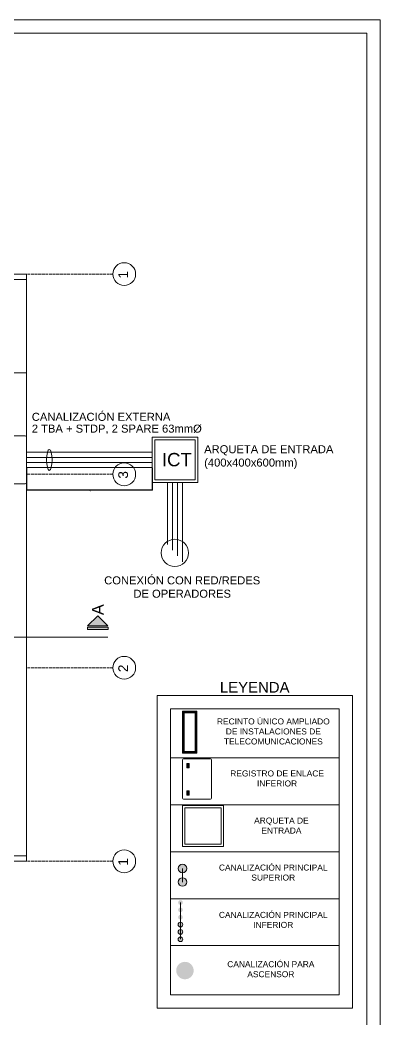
# Model space of a CAD drawing. Header units: metres. Extents: x -2 to 3328848, y -2 to 2725060.
# Drawn here: x 1663188.6 to 1663323.4, y 1361871.1 to 1362245.4 of the extents above; entities that cross this region are included whole.
import ezdxf
from ezdxf.enums import TextEntityAlignment as Align

# ---------------------------------------------------------------- set-up
doc = ezdxf.new("R2010")
doc.units = ezdxf.units.M
doc.linetypes.add('ACAD_ISO02W100', pattern=[15, 12, -3])
doc.linetypes.add('DOT', pattern=[0.25, 0, -0.25])
doc.layers.get('0').update_dxf_attribs({"color": 253, "lineweight": 0})
doc.layers.get('Defpoints').update_dxf_attribs({"color": 253, "lineweight": 0})
doc.layers.add('CAJETIN', color=7, linetype='Continuous', lineweight=0, true_color=0x000000)
for name, color, linetype, lineweight in [('COLUMNA', 253, 'Continuous', 0), ('ICT_EXTERNA', 3, 'Continuous', 0), ('ICT_SUPERIOR', 30, 'Continuous', 0), ('ICT_TEXTS', 210, 'Continuous', 0), ('L.COLUMNA', 253, 'Continuous', 0), ('letra', 253, 'DOT', 0)]:
    doc.layers.add(name, color=color, linetype=linetype, lineweight=lineweight)
doc.styles.add('COTA', font='arial.ttf', dxfattribs={"height": 1})
doc.styles.get("Standard").update_dxf_attribs({"font": 'arial.ttf'})
doc.styles.add('style2', font='GOTHIC.TTF')
doc.dimstyles.new('COTA', dxfattribs={"dimscale": 0, "dimtxt": 0.535, "dimasz": 0.1035, "dimexe": 0.1, "dimexo": 0.1, "dimgap": 0.1275, "dimtad": 2, "dimtih": 1, "dimtoh": 1, "dimlfac": 0.1, "dimzin": 4, "dimdsep": 46, "dimtxsty": 'style2', "dimblk1": 'ARCHTICK', "dimblk2": 'ARCHTICK', "dimsah": 1, "dimcen": 0.1, "dimdle": 0.1, "dimclrd": 3, "dimclre": 3, "dimclrt": 3, "dimadec": 0, "dimazin": 0, "dimtfac": 0.2, "dimtofl": 0, "dimtmove": 2, "dimatfit": 3, "dimldrblk": 'ARCHTICK', "dimfxl": 1, "dimtolj": 1, "dimtzin": 0, "dimarcsym": 0})

# ---------------------------------------------------------------- blocks, each defined once
blk = doc.blocks.new('*U96')
for points in [[(-594, 0), (0, 0), (0, 420), (-594, 420)], [(-589, 5), (-5, 5), (-5, 415), (-589, 415)]]:
    blk.add_lwpolyline(points, close=True)
at = {"lineweight": 30, "flags": 104}
blk.add_attdef('NOMBRE_PROYECTO', text='', height=5, dxfattribs=at).set_placement((-165, 63.27), align=Align.TOP_LEFT)
for tag, p in [('PROMOTOR', (-133.74, 41.5)), ('SITUACION', (-133.74, 34.5)), ('AUTOR', (-133.74, 27.5)), ('1/X', (-133.74, 20.5)), ('XX/XX/XXXX', (-80.02, 20.5)), ('V.X', (-25.12, 20.5)), ('NOMBRE_PLANO', (-133.74, 13.5)), ('X', (-25.12, 13.48))]:
    blk.add_attdef(tag, text='', height=3.5).set_placement(p, align=Align.MIDDLE_LEFT)
blk = doc.blocks.new('D')
at = {"layer": 'COLUMNA', "ltscale": 0.2}
h = blk.add_hatch(color=256, dxfattribs=at)
h.set_gradient(color1=(0, 0, 26), color2=(0, 0, 0), rotation=30, one_color=1)
h.paths.add_polyline_path([(3167.8, 1572.454), (3167.418, 1572.818), (3167.036, 1572.454)])
h.paths.add_polyline_path([(3167.036, 1572.393), (3167.036, 1572.315), (3167.813, 1572.315), (3167.813, 1572.393)])
for p, q in [((3167.418, 1572.818), (3167.036, 1572.454)), ((3167.418, 1572.818), (3167.8, 1572.454)), ((3167.036, 1572.454), (3167.8, 1572.454))]:
    blk.add_line(p, q, dxfattribs=at)
blk.add_lwpolyline([(3167.036, 1572.393), (3167.813, 1572.393), (3167.813, 1572.315), (3167.036, 1572.315)], close=True, dxfattribs=at)
blk = doc.blocks.new('Registro enlace')
for p, q in [((0, 1.75), (0, 0.05)), ((1.25, 1.8), (0.05, 1.8)), ((0.2, 1.575), (0.3, 1.575)), ((0.2, 1.55), (0.3, 1.55)), ((1.3, 0.05), (1.3, 1.75)), ((0.2, 1.45), (0.3, 1.45)), ((0.2, 1.425), (0.3, 1.425)), ((0.05, 0), (1.25, 0)), ((0.2, 0.35), (0.3, 0.35)), ((0.2, 0.325), (0.3, 0.325)), ((0.2, 0.225), (0.3, 0.225)), ((0.2, 0.2), (0.3, 0.2))]:
    blk.add_line(p, q)
for points in [[(0.2, 1.6), (0.3, 1.6), (0.3, 1.4), (0.2, 1.4)], [(0.2, 0.375), (0.3, 0.375), (0.3, 0.175), (0.2, 0.175)]]:
    blk.add_lwpolyline(points, close=True)
for centre, radius in [((0.25, 1.5), 0.0354), ((0.25, 1.5), 0.0202), ((0.25, 0.275), 0.0354), ((0.25, 0.275), 0.0202)]:
    blk.add_circle(centre, radius)
for centre, start, end in [((0.05, 1.75), 90, 180), ((1.25, 1.75), 0, 90), ((0.05, 0.05), 180, 270), ((1.25, 0.05), 270, 0)]:
    blk.add_arc(centre, 0.05, start, end)
blk = doc.blocks.new('_ArchTick')
at = {"color": 0, "const_width": 0.15}
blk.add_lwpolyline([(-0.5, -0.5), (0.5, 0.5)], dxfattribs=at)
blk = doc.blocks.new('*D184')
at = {"layer": 'Defpoints', "color": 0, "transparency": 16777216}
for p in [(1663191.02, 1362077.75), (1663238.14, 1362077.75), (1663238.14, 1362069.32)]:
    blk.add_point(p, dxfattribs=at)
at = {"layer": 'ICT_TEXTS', "color": 3, "lineweight": -2, "transparency": 16777216}
for p, q in [((1663191.02, 1362077.65), (1663191.02, 1362069.22)), ((1663238.14, 1362077.65), (1663238.14, 1362069.22)), ((1663190.92, 1362069.32), (1663238.24, 1362069.32))]:
    blk.add_line(p, q, dxfattribs=at)
at = {"layer": 'ICT_TEXTS', "color": 3, "lineweight": -2, "transparency": 16777216, "xscale": 0.1035, "yscale": 0.1035, "zscale": 0.1035, "rotation": 180}
blk.add_blockref('_ArchTick', (1663191.02, 1362069.32), dxfattribs=at)
at = {"layer": 'ICT_TEXTS', "color": 3, "lineweight": -2, "transparency": 16777216, "xscale": 0.1035, "yscale": 0.1035, "zscale": 0.1035}
blk.add_blockref('_ArchTick', (1663238.14, 1362069.32), dxfattribs=at)
at = {"layer": 'ICT_TEXTS', "color": 3, "transparency": 16777216, "insert": (1663214.58, 1362068.91), "char_height": 0.535, "attachment_point": 5, "style": 'style2'}
blk.add_mtext('\\A1;4.71', dxfattribs=at)

msp = doc.modelspace()

# ---------------------------------------------------------------- hatches: boundary and pattern name
at = {"layer": 'ICT_EXTERNA'}
h = msp.add_hatch(dxfattribs=at)
h.set_pattern_fill('ANSI31', color=256, scale=0.053639, angle=1)
h.set_pattern_definition([(46, (661000.06737, 541070.35375), (-0.122506673243, 0.11830331919), [])])
h.paths.add_polyline_path([(1663254.854, 1361986.434), (1663251.855, 1361986.434, -0.0582426), (1663250.629, 1361985.832), (1663254.251, 1361985.832), (1663254.251, 1361971.335), (1663250.027, 1361971.335), (1663250.027, 1361985.654, -0.0260452), (1663249.424, 1361985.543), (1663249.424, 1361985.498), (1663249.425, 1361985.498), (1663249.424, 1361970.732), (1663254.854, 1361970.732)])
h.paths.add_polyline_path([(1663251.855, 1361986.434), (1663249.424, 1361986.434), (1663249.424, 1361985.543, 0.0260452), (1663250.027, 1361985.654), (1663250.027, 1361985.832), (1663250.629, 1361985.832, 0.0582426)], flags=17)
at = {"layer": 'ICT_EXTERNA', "ltscale": 0.015}
h = msp.add_hatch(color=256, dxfattribs=at)
h.dxf.hatch_style = 1
h.paths.add_polyline_path([(1663248.694, 1361901.833, 1), (1663248.694, 1361900.092, 1)])
h.paths.add_polyline_path([(1663248.694, 1361904.588, 1), (1663248.694, 1361902.846, 1)])
h.paths.add_polyline_path([(1663248.694, 1361905.601, 1), (1663248.694, 1361907.343, 1)])
h.paths.add_polyline_path([(1663248.694, 1361910.098, 1), (1663248.694, 1361908.356, 1)])
h.paths.add_polyline_path([(1663248.694, 1361911.111, 1), (1663248.694, 1361912.853, 1)])
h.paths.add_polyline_path([(1663248.694, 1361913.866, 1), (1663248.694, 1361915.608, 1)])
at = {"layer": 'ICT_EXTERNA'}
h = msp.add_hatch(color=5, dxfattribs=at)
h.dxf.hatch_style = 1
h.paths.add_polyline_path([(1663253.638, 1361889.258, 1), (1663247.091, 1361889.258, 1)])
at = {"layer": 'ICT_SUPERIOR'}
h = msp.add_hatch(color=256, dxfattribs=at)
h.dxf.hatch_style = 1
h.paths.add_polyline_path([(1663251.024, 1361927.5, 1), (1663247.823, 1361927.5, 1)])
h.paths.add_polyline_path([(1663251.024, 1361922.436, 1), (1663247.823, 1361922.436, 1)])

# ---------------------------------------------------------------- linework, layer by layer
at = {"ltscale": 0.02}
for p, q in [((1663191.022, 1362148.203), (1663145.002, 1362148.203)), ((1663191.022, 1362113.203), (1663091.022, 1362113.203)), ((1663191.022, 1362075.203), (1663191.022, 1362094.203))]:
    msp.add_line(p, q, dxfattribs=at)
for p, q in [((1663191.022, 1362113.203), (1663139.341, 1362113.203)), ((1663144.878, 1361932.203), (1663191.022, 1361932.203))]:
    msp.add_line(p, q)
msp.add_lwpolyline([(1663191.022, 1361930.203), (1663191.022, 1362150.203), (1662791.022, 1362150.203), (1662791.022, 1361930.203)], close=True)
at = {"ltscale": 0.2}
for centre in [(1663227.618, 1362150.203), (1663227.618, 1362075.203), (1663227.618, 1362002.703), (1663227.618, 1361930.203)]:
    msp.add_circle(centre, 4.285, dxfattribs=at)
at = {"layer": 'CAJETIN'}
for p, q in [((1663244.981, 1361968.905), (1663308.151, 1361968.905)), ((1663244.981, 1361951.334), (1663308.151, 1361951.334)), ((1663244.981, 1361933.762), (1663308.151, 1361933.762)), ((1663244.981, 1361916.19), (1663308.151, 1361916.19)), ((1663244.981, 1361898.618), (1663308.151, 1361898.618))]:
    msp.add_line(p, q, dxfattribs=at)
for points in [[(1663239.981, 1361992.369), (1663313.151, 1361992.369), (1663313.151, 1361875.154), (1663239.981, 1361875.154)], [(1663244.981, 1361987.369), (1663308.151, 1361987.369), (1663308.151, 1361880.154), (1663244.981, 1361880.154)]]:
    msp.add_lwpolyline(points, close=True, dxfattribs=at)
at = {"layer": 'COLUMNA', "ltscale": 0.2}
msp.add_line((1663177.988, 1362014.203), (1663221.53, 1362014.203), dxfattribs=at)
at = {"layer": 'ICT_EXTERNA', "ltscale": 0.015}
for p, q in [((1663191.022, 1362083.441), (1663238.14, 1362083.441)), ((1663191.022, 1362081.543), (1663238.14, 1362081.543)), ((1663191.022, 1362079.645), (1663238.14, 1362079.645)), ((1663191.022, 1362077.746), (1663238.14, 1362077.746)), ((1663243.793, 1362048.924), (1663243.793, 1362072.094)), ((1663245.691, 1362046.758), (1663245.691, 1362072.094)), ((1663247.589, 1362044.592), (1663247.589, 1362072.094)), ((1663249.488, 1362042.426), (1663249.488, 1362072.094)), ((1663248.694, 1361900.962), (1663248.694, 1361914.737))]:
    msp.add_line(p, q, dxfattribs=at)
for points in [[(1663238.14, 1362072.094), (1663238.14, 1362089.094), (1663255.14, 1362089.094), (1663255.14, 1362072.094)], [(1663239.14, 1362073.094), (1663239.14, 1362088.094), (1663254.14, 1362088.094), (1663254.14, 1362073.094)], [(1663249.424, 1361970.732), (1663249.424, 1361986.434), (1663254.854, 1361986.434), (1663254.854, 1361970.732)], [(1663250.027, 1361971.335), (1663250.027, 1361985.832), (1663254.251, 1361985.832), (1663254.251, 1361971.335)], [(1663249.424, 1361935.72), (1663249.424, 1361951.158), (1663264.862, 1361951.158), (1663264.862, 1361935.72)], [(1663250.332, 1361936.628), (1663250.332, 1361950.25), (1663263.954, 1361950.25), (1663263.954, 1361936.628)]]:
    msp.add_lwpolyline(points, close=True, dxfattribs=at)
for centre in [(1663248.694, 1361906.472), (1663248.694, 1361906.472), (1663248.694, 1361903.717), (1663248.694, 1361903.717), (1663248.694, 1361900.962)]:
    msp.add_circle(centre, 0.871, dxfattribs=at)
at = {"layer": 'ICT_SUPERIOR'}
msp.add_line((1663249.424, 1361922.436), (1663249.424, 1361927.515), dxfattribs=at)
at = {"layer": 'ICT_SUPERIOR', "ltscale": 0.015}
for centre in [(1663249.424, 1361927.5), (1663249.424, 1361922.436)]:
    msp.add_circle(centre, 1.601, dxfattribs=at)
at = {"layer": 'ICT_TEXTS', "ltscale": 0.015}
msp.add_circle((1663246.589, 1362045.738), 5.109, dxfattribs=at)
msp.add_ellipse((1663199.561, 1362080.594), major_axis=(0, 3.938), ratio=0.2665387, dxfattribs=at)
at = {"layer": 'L.COLUMNA', "linetype": 'ACAD_ISO02W100', "ltscale": 0.09}
for p, q in [((1663223.491, 1362150.203), (1663191.022, 1362150.203)), ((1663223.491, 1362075.203), (1663191.022, 1362075.203)), ((1663223.491, 1362002.703), (1663191.022, 1362002.703)), ((1663223.491, 1361930.203), (1663191.022, 1361930.203))]:
    msp.add_line(p, q, dxfattribs=at)

# ---------------------------------------------------------------- block references
at = {"layer": 'CAJETIN', "color": 18, "true_color": 0x000000}
msp.add_blockref('*U96', (1663323.448, 1361825.422), dxfattribs=at)
at = {"layer": 'COLUMNA', "ltscale": 0.2, "xscale": 10, "yscale": 10, "zscale": 10}
msp.add_blockref('D', (1631543.502, 1346293.935), dxfattribs=at)
at = {"layer": 'ICT_EXTERNA'}
for p, xscale, yscale, zscale in [((1663178.022, 1362071.638), 10, 10, 10), ((1663249.424, 1361953.445), 8.406493662235638, 8.406493662235638, 8.406493662235638)]:
    msp.add_blockref('Registro enlace', p, dxfattribs=dict(at, xscale=xscale, yscale=yscale, zscale=zscale))

# ---------------------------------------------------------------- texts
at = {"layer": 'CAJETIN', "ltscale": 0.015, "attachment_point": 1, "style": 'COTA'}
for s, width, heights, insert, char_height in [('\\pxqc;LEYENDA', 73.16994, [7.577], (1663239.926, 1361997.385), 4), ('\\pxqc;RECINTO ÚNICO AMPLIADO\\PDE INSTALACIONES DE \\PTELECOMUNICACIONES', 51.67721, [12.113], (1663257.641, 1361983.722), 2.25), ('\\pxqc;REGISTRO DE ENLACE\\PINFERIOR', 51.2738, [7.577], (1663259.254, 1361964.235), 2.25), ('\\pxqc;ARQUETA DE \\PENTRADA', 51.2738, [7.577], (1663260.868, 1361946.586), 2.25), ('\\pxqc;CANALIZACIÓN PRINCIPAL SUPERIOR', 51.2738, [7.577], (1663257.814, 1361928.975), 2.25), ('\\pxqc;CANALIZACIÓN PRINCIPAL INFERIOR', 51.2738, [7.577], (1663257.808, 1361911.24), 2.25), ('\\pxqc;CANALIZACIÓN PARA\\PASCENSOR', 51.2738, [7.577], (1663256.913, 1361892.774), 2.25)]:
    msp.add_mtext_dynamic_manual_height_columns(s, width=width, gutter_width=4, heights=heights, dxfattribs=dict(at, insert=insert, char_height=char_height))
at = {"layer": 'COLUMNA', "ltscale": 0.2}
msp.add_text('A', height=4.315, rotation=90, dxfattribs=at).set_placement((1663219.885, 1362022.464))
at = {"layer": 'ICT_TEXTS', "ltscale": 0.015, "attachment_point": 1, "style": 'COTA'}
for s, width, heights, insert, char_height in [('CANALIZACIÓN EXTERNA', 52.60281, [4.515], (1663192.997, 1362098.233), 3), ('2 TBA + STDP, 2 SPARE 63mmØ', 70.61554, [0], (1663192.997, 1362093.811), 3), ('ARQUETA DE ENTRADA\\P(400x400x600mm)', 52.22724, [10.55], (1663257.562, 1362086.093), 3), ('ICT', 2.46013, [0], (1663241.718, 1362083.196), 5), ('\\pxqc;CONEXIÓN CON RED/REDES \\PDE OPERADORES', 75.41134, [13.024], (1663211.637, 1362036.958), 3)]:
    msp.add_mtext_dynamic_manual_height_columns(s, width=width, gutter_width=4, heights=heights, dxfattribs=dict(at, insert=insert, char_height=char_height))
at = {"layer": 'letra', "linetype": 'ACAD_ISO02W100', "ltscale": 0.009}
for s, p in [('1', (1663229.033, 1362148.564)), ('3', (1663229.033, 1362073.564)), ('2', (1663229.033, 1362001.064)), ('1', (1663229.033, 1361928.564))]:
    msp.add_text(s, height=3.64, rotation=90, dxfattribs=at).set_placement(p)

# ---------------------------------------------------------------- dimensions: what is measured, and where the dimension line sits
at = {"layer": 'ICT_TEXTS'}
dim = msp.add_linear_dim(base=(1663238.14, 1362069.323), p1=(1663191.022, 1362077.746), p2=(1663238.14, 1362077.746), dimstyle='COTA', override={"dimscale": 1}, dxfattribs=at)
dim.commit()
dim.dimension.update_dxf_attribs({"geometry": '*D184', "text_midpoint": (1663214.581, 1362068.914)})

doc.saveas('drawing.dxf')
